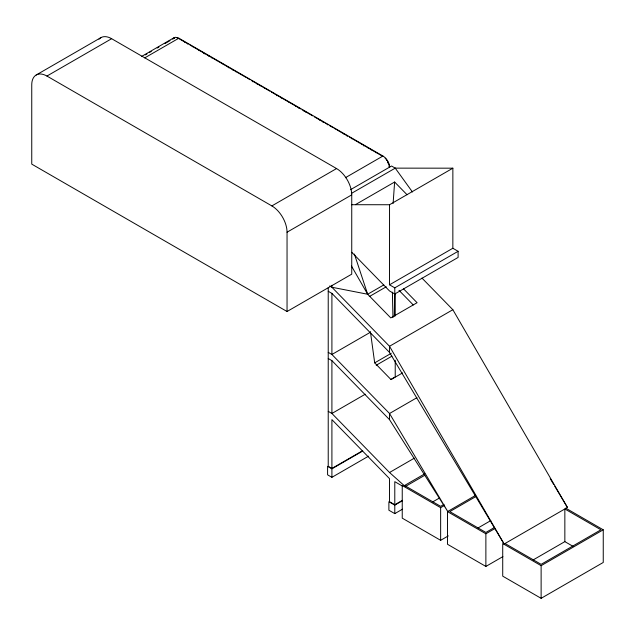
<?xml version="1.0" encoding="UTF-8"?>
<svg xmlns="http://www.w3.org/2000/svg" width="635" height="635" viewBox="0 0 635 635"><rect width="100%" height="100%" fill="white"/><g stroke="black" fill="none" stroke-linecap="round" stroke-linejoin="round"><path stroke-width="0.95" d="M389.525 284.813L389.541 204.74L452.866 168.18L452.85 248.253L389.525 284.813L394.787 287.845L458.105 251.293L458.105 257.437L394.787 293.989L389.525 290.957L351.798 252.309M394.295 316.222L394.652 293.457M393.105 203.517L394.629 182.023L355.394 204.668M173.903 37.846L175.45 37.282L178.848 38.195L382.937 156.027A9.62 5.548 60 0 1 389.715 167.108M173.776 38.632L174.292 38.156L172.585 39.14M36.195 74.993L100.894 37.64M46.934 76.057L111.633 38.703L336.558 168.561A21.471 12.398 60 0 1 351.742 194.858L351.742 274.161L287.044 311.515L31.75 164.124L31.75 84.828A21.471 12.398 60 0 1 46.934 76.057L271.859 205.915A21.471 12.398 60 0 1 287.044 232.212L287.044 311.515M141.605 56.444L174.038 37.719M145.272 54.912L146.979 53.927M149.542 52.443L151.249 51.459M157.218 48.014L158.925 47.03M164.902 43.577L170.021 40.624M144.709 57.904L178.848 38.195M271.859 205.915L336.558 168.561M345.384 177.713L382.937 156.027M350.472 189.714L391.541 166.005L395.224 168.132M351.584 193.326L395.24 168.14L452.866 168.18M287.044 232.212L351.742 194.858M329.7 285.972L331.907 287.25L367.665 294.243L383.794 284.932M369.268 296.593L386.247 286.79M370.411 332.256L331.907 354.489L328.224 352.361M452.85 309.713L389.525 346.273L389.525 352.417L504.134 544.028L567.452 507.476L452.85 309.713L421.981 278.09M402.614 372.888L391.017 379.579L374.69 362.855L391.247 353.29M376.206 365.244L391.946 356.164M365.276 394.208L331.907 413.472L328.224 411.345M390.946 379.381L395.224 376.912L395.224 360.275M416.909 397.7L389.525 413.504L389.525 419.648L447.731 511.469L389.525 413.504L331.907 354.489L331.907 293.394L328.224 291.267M328.224 287.758L328.224 466.328L331.907 468.447L362.712 450.667M368.578 456.152L331.907 477.322L327.589 474.829L327.589 466.328L331.907 468.82L362.601 451.096M328.224 358.505L331.907 360.632L331.907 413.472L389.525 472.496L414.345 458.168M424.791 473.813L404.257 485.664L389.525 472.496M405.114 486.648L424.791 475.282M331.907 468.447L331.907 419.616L389.525 478.639L389.525 501.721L394.787 504.754L402.487 500.309M402.463 509.191L394.787 513.628L388.89 510.222L388.89 501.721L394.787 505.119L402.463 500.69M432.76 501.872L439.595 497.927M444.063 504.357L440.642 506.325L404.566 485.497M448.302 535.9L440.642 540.322L402.241 518.152L402.241 485.497L440.642 507.667L444.048 505.698M502.904 556.609L485.878 566.436L447.484 544.266L447.484 511.612L475.567 495.395M476.29 496.324L449.802 511.612L485.878 532.447L494.427 527.51M477.996 527.987L490.815 520.589M447.484 511.612L485.878 533.781L495.244 528.376M533.233 559.88L564.848 541.631L573.445 546.584M541.123 565.674L603.25 529.804L603.25 562.459L541.123 598.329L502.722 576.159L502.722 543.504L541.123 565.674L541.123 598.329M351.457 204.708L389.541 204.74M178.848 38.608L183.991 41.577M188.277 44.053L184.531 41.894A2.675 1.548 60 0 0 184.721 42.299M189.992 45.045L197.414 49.324M197.715 49.498L203.716 52.967M203.867 53.054L236.077 71.652A2.675 1.548 60 0 1 235.887 71.834M236.299 71.779L246.594 77.724M250.023 79.7L247.364 78.168A2.675 1.548 60 0 0 247.555 78.573M251.738 80.693L262.025 86.63M262.668 87.003L269.907 91.178M271.462 92.075L274.034 93.559M275.749 94.552L300.617 108.91M302.133 109.784L312.626 115.84M314.341 116.832L324.628 122.777M325.493 123.269L328.057 124.754M329.525 125.603L332.732 127.452M334.058 128.222L336.764 129.778M337.495 130.199L347.782 136.144M349.496 137.128L382.079 155.948M452.85 248.253L458.105 251.293M565.706 508.127L603.25 529.804M505.039 543.504L541.123 564.34L600.932 529.804L564.848 508.976L564.848 541.631M402.677 486.227L394.787 481.671L394.787 504.754M394.629 182.023L407.059 194.747M403.495 288.798L417.092 302.72L390.771 317.913L367.665 294.243L351.496 266.073M398.986 290.322L413.258 304.943M331.907 293.394L389.525 352.417M331.907 360.632L389.525 419.648M395.24 168.14L412.433 191.968M550.212 478.647L553.76 484.576M554.776 486.275L567.452 507.476M504.134 544.028L389.525 346.273L331.907 287.25L331.907 285.274M387.493 161.25L388.009 162.314A6.842 3.953 60 0 1 389.271 166.576A2.675 1.548 60 0 1 388.961 166.306M354.401 254.071L367.665 294.243M388.009 162.314L388.048 162.441A2.675 1.548 60 0 0 387.771 162.941M370.411 331.676L374.69 362.855M392.39 292.163L392.962 317.603M485.878 533.781L485.878 566.436M440.642 507.667L440.642 540.322M395.224 293.291L395.224 315.96M394.787 287.845L394.787 293.989M394.787 505.119L394.787 513.628M331.907 468.82L331.907 477.322M99.004 39.211A21.471 12.398 60 0 1 111.633 38.703M177.181 37.902A6.842 3.953 60 0 1 178.014 38.251A2.675 1.548 60 0 1 177.935 38.568M385.151 158.147A6.842 3.953 60 0 1 386.826 160.274L386.739 160.179A2.675 1.548 60 0 1 386.437 160.21M387.62 162.433A2.675 1.548 60 0 1 387.787 162.211M252.619 81.748A2.675 1.548 60 0 1 252.389 81.359M208.891 56.245A2.675 1.548 60 0 1 208.701 55.84M211.915 57.698A2.675 1.548 60 0 1 211.717 57.88M204.287 53.848A2.675 1.548 60 0 1 204.057 53.459M352.068 138.613A2.675 1.548 60 0 1 351.877 138.803M216.741 60.484A2.675 1.548 60 0 1 216.551 60.674M363.776 145.923A2.675 1.548 60 0 1 363.545 145.534M192.58 46.538A2.675 1.548 60 0 1 192.389 46.72M199.223 50.665A2.675 1.548 60 0 1 199.033 50.26M368.379 148.328A2.675 1.548 60 0 1 368.189 147.923M371.396 149.773A2.675 1.548 60 0 1 371.205 149.963M320.048 120.428A2.675 1.548 60 0 1 319.857 120.015M323.072 121.872A2.675 1.548 60 0 1 322.882 122.055M344.21 134.374A2.675 1.548 60 0 1 344.019 133.969M347.234 135.827A2.675 1.548 60 0 1 347.043 136.009M376.23 152.567A2.675 1.548 60 0 1 376.039 152.749M327.898 124.666A2.675 1.548 60 0 1 327.708 124.849M358.712 142.748A2.675 1.548 60 0 1 358.521 142.343M361.736 144.193A2.675 1.548 60 0 1 361.537 144.383M233.053 70.199A2.675 1.548 60 0 1 232.862 69.794M257.223 84.153A2.675 1.548 60 0 1 257.024 83.749M260.239 85.598A2.675 1.548 60 0 1 260.048 85.781M271.716 92.519A2.675 1.548 60 0 1 271.526 92.115M274.741 93.972A2.675 1.548 60 0 1 274.55 94.155M265.073 88.392A2.675 1.548 60 0 1 264.882 88.575M305.546 112.054A2.675 1.548 60 0 1 305.356 111.649M289.235 102.338A2.675 1.548 60 0 1 289.044 102.529M281.384 98.1A2.675 1.548 60 0 1 281.194 97.695M276.781 95.702A2.675 1.548 60 0 1 276.55 95.313M303.736 110.712A2.675 1.548 60 0 1 303.546 110.895M295.886 106.474A2.675 1.548 60 0 1 295.688 106.069M298.902 107.918A2.675 1.548 60 0 1 298.712 108.109M228.457 67.794A2.675 1.548 60 0 1 228.219 67.405M240.911 74.438A2.675 1.548 60 0 1 240.721 74.62M223.385 64.619A2.675 1.548 60 0 1 223.195 64.214M187.746 43.744A2.675 1.548 60 0 1 187.555 43.934"/></g></svg>
